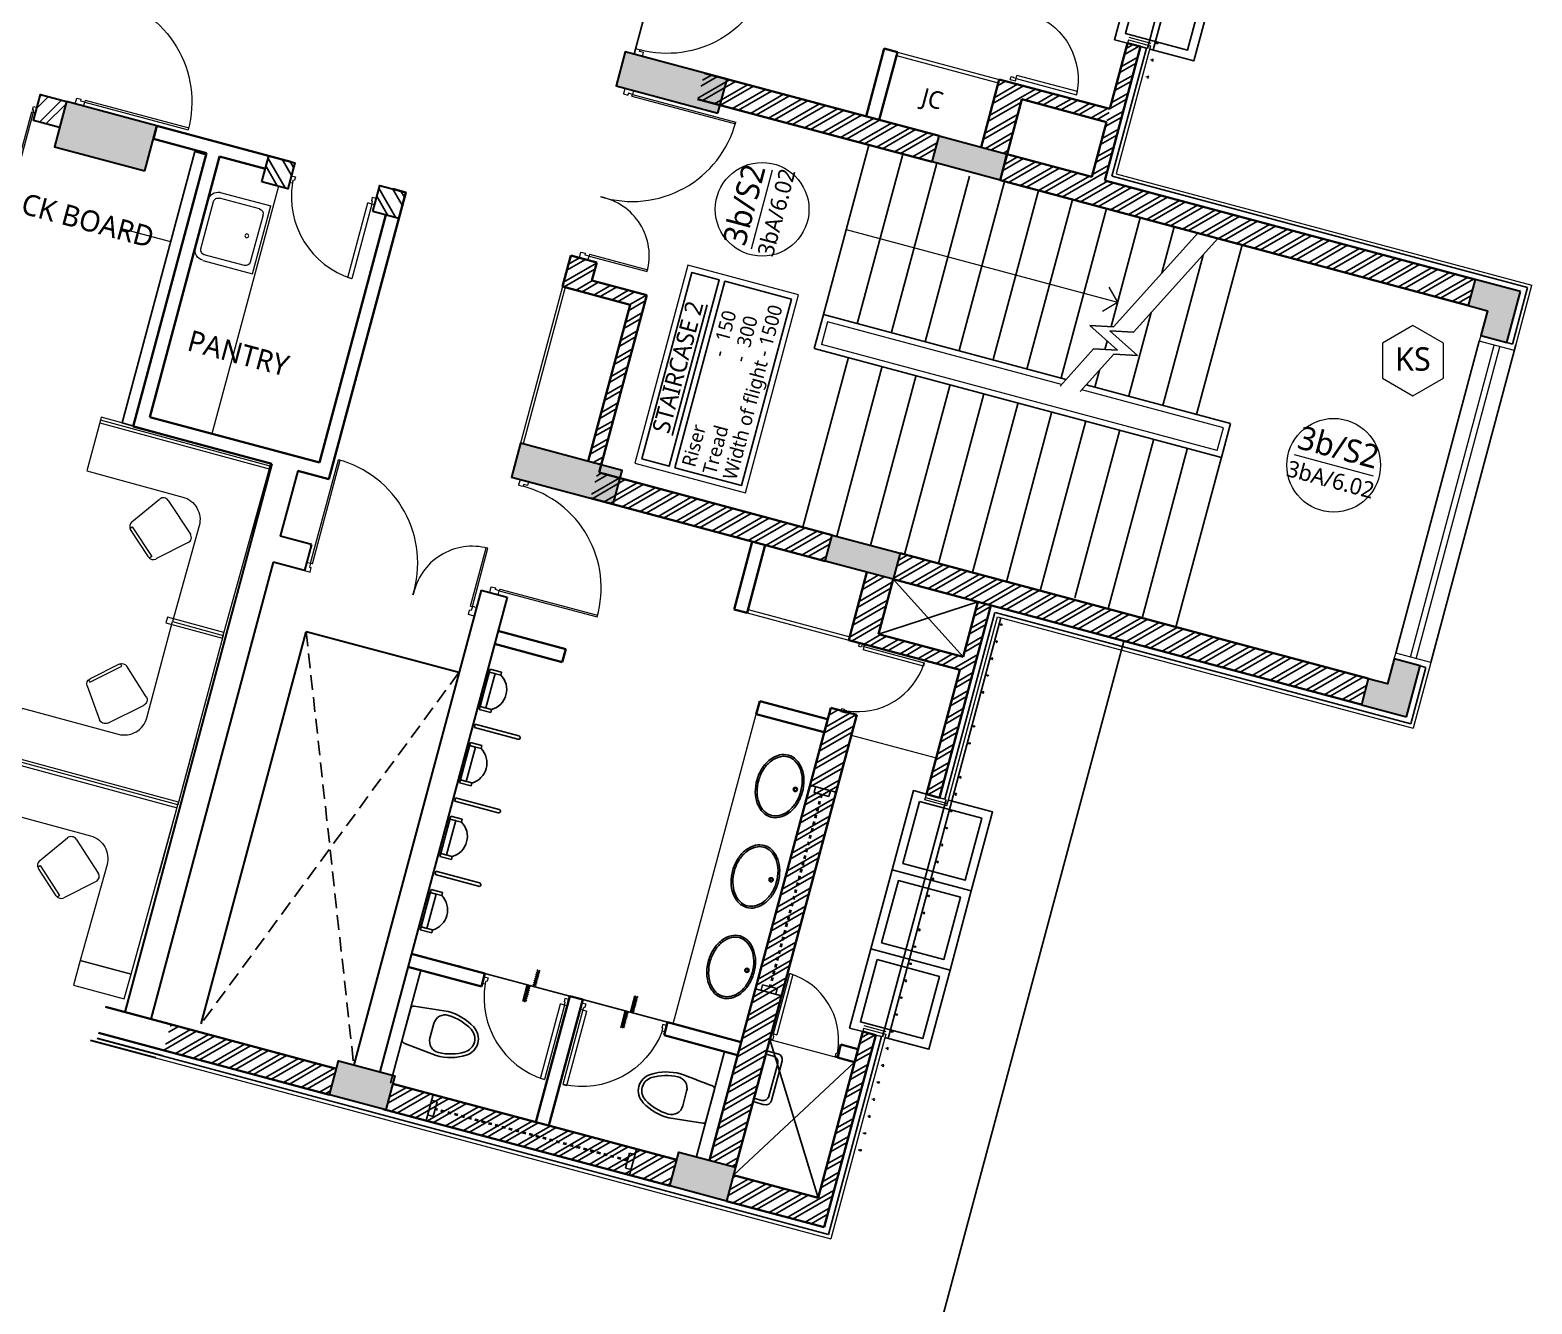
# Model space of a CAD drawing. Header units: millimetres. Extents: x 897770 to 1185420, y -692043 to -233237.
# Drawn here: x 952619 to 965446, y -602608 to -591723 of the extents above; entities that cross this region are included whole.
import ezdxf
from ezdxf.enums import TextEntityAlignment as Align

# ---------------------------------------------------------------- set-up
doc = ezdxf.new("R2010")
doc.units = ezdxf.units.MM
doc.header["$MEASUREMENT"] = 0
doc.linetypes.add('Dash', pattern=[6, 3, -3])
doc.linetypes.add('HIDDEN', pattern=[0.375, 0.25, -0.125])
for name, color, linetype in [('A-Anno Tags', 6, 'Continuous'), ('A-Ele 10', 3, 'Continuous'), ('A-Elevation', 4, 'Continuous'), ('A-Sanitory', 8, 'Continuous'), ('A-Steps', 3, 'Continuous'), ('A-Wall Patt', 8, 'Continuous'), ('A-Window', 4, 'Continuous'), ('Anno_Frames', 7, 'Continuous'), ('Anno_Labels', 7, 'Continuous'), ('S-Conc Patt', 9, 'Continuous')]:
    doc.layers.add(name, color=color, linetype=linetype)
for name, color, linetype, lineweight in [('A-Detail Lines', 8, 'Continuous', 25), ('A-Door', 4, 'Continuous', 9), ('A-DTLS-Frame Members', 3, 'Continuous', 25), ('A-Wall Sec', 1, 'Continuous', 30), ('ele l', 6, 'Continuous', 15), ('elevation', 4, 'Continuous', 13), ('I-Furniture', 34, 'Continuous', 13), ('P-SANR-FIXT', 6, 'Continuous', 9), ('S-Concrete', 40, 'Continuous', 30), ('ST CLADDING PLAN', 6, 'Continuous', 9), ('Tag', 254, 'Continuous', 13), ('text', 7, 'Continuous', 5)]:
    doc.layers.add(name, color=color, linetype=linetype, lineweight=lineweight)
doc.layers.add('I-Kitchen App', color=7, linetype='Continuous', lineweight=18, true_color=0xd06f25)
doc.styles.get("Standard").update_dxf_attribs({"font": 'trebuc.ttf'})
doc.dimstyles.new('IIITD_WD_M @ 50', dxfattribs={"dimscale": 50, "dimtxt": 2, "dimasz": 0.5, "dimexe": 0.5, "dimexo": 0.25, "dimgap": 0.3, "dimtad": 1, "dimdec": 0, "dimrnd": 1, "dimzin": 0, "dimdsep": 46, "dimtxsty": 'Standard', "dimblk": 'ARCHTICK', "dimcen": 0.2, "dimdle": 1, "dimclrd": 8, "dimclre": 9, "dimadec": 0, "dimazin": 0, "dimtfac": 1, "dimtdec": 0, "dimtofl": 0, "dimtmove": 0, "dimatfit": 0, "dimfxl": 1, "dimtolj": 1, "dimtzin": 0, "dimlwd": -1, "dimlwe": -1, "dimarcsym": 0})
pattern_1 = [(30, (-7e-06, -78953.36), (-56.25, 97.427858), []), (30, (51.23, -78967.09), (-56.25, 97.427858), [])]
pattern_2 = [(120, (372915.78, -149523), (129.90381, 75), []), (120, (372847.48, -149504.7), (129.90381, 75), [])]
pattern_3 = [(120, (373862.29, -149777.22), (129.90381, 75), []), (120, (373793.99, -149758.92), (129.90381, 75), [])]

# ---------------------------------------------------------------- blocks, each defined once
blk = doc.blocks.new('Door Tag')
blk.add_line((-3.5, 0), (3.5, 0))
blk.add_circle((0, 0), 4)
blk.add_attdef('DW_NAME', text='', height=2).set_placement((0, 0), align=Align.BOTTOM_CENTER)
blk.add_attdef('SHEET_NO', text='', height=1.4).set_placement((0.05, -0.54), align=Align.TOP_CENTER)
blk = doc.blocks.new('Room Tag with Finish')
blk.add_lwpolyline([(0, 0), (-2.6, -1.5), (-2.6, -4.5), (0, -6), (2.6, -4.5), (2.6, -1.5)], close=True)
at = {"layer": 'Anno_Frames'}
blk.add_attdef('ROOM_NAME', text='', height=2.5, dxfattribs=at).set_placement((0, 0), align=Align.BOTTOM_CENTER)
blk.add_attdef('FF', text='', height=2, dxfattribs=at).set_placement((0, -1.85), align=Align.TOP_CENTER)
blk = doc.blocks.new('Big Door Garbage')
at = {"layer": 'A-Detail Lines', "lineweight": 18}
for centre, radius, start, end in [((-12515, 128703), 515, 270, 3.8969), ((-11085, 128703), 915, 177.8078, 270)]:
    blk.add_arc(centre, radius, start, end, dxfattribs=at)
at = {"layer": 'ele l', "lineweight": 18}
for p, q in [((-12550, 128778), (-12500, 128778)), ((-12550, 128703), (-12550, 128778)), ((-12550, 128703), (-12515, 128703)), ((-12515, 128738), (-12500, 128738)), ((-12515, 128703), (-12515, 128738)), ((-12515, 128703), (-12515, 128188)), ((-12499, 128703), (-12515, 128703)), ((-12500, 128778), (-12500, 128738)), ((-12499, 128703), (-12499, 128188)), ((-11101, 128703), (-11101, 127788)), ((-11101, 128703), (-11085, 128703)), ((-11100, 128778), (-11100, 128738)), ((-11050, 128778), (-11100, 128778)), ((-11085, 128738), (-11100, 128738)), ((-11085, 128703), (-11085, 128738)), ((-11050, 128703), (-11085, 128703)), ((-11085, 128703), (-11085, 127788)), ((-11050, 128703), (-11050, 128778))]:
    blk.add_line(p, q, dxfattribs=at)
blk = doc.blocks.new('t4ww4tw3')
at = {"layer": 'S-Conc Patt'}
for points in [[(808494, -513480), (808572, -513190), (807703, -512957), (807625, -513247)], [(810383, -513675), (810324, -513897), (810903, -514053), (810963, -513830)], [(815348, -515005), (814962, -514902), (814902, -515124), (815066, -515168), (815009, -515381), (815232, -515440)], [(807599, -516822), (807677, -516532), (806807, -516299), (806730, -516589)], [(809470, -517085), (809410, -517307), (809990, -517462), (810049, -517240)], [(814375, -518637), (814491, -518203), (814269, -518143), (814212, -518356), (814048, -518312), (813989, -518534)], [(805659, -521996), (805736, -521706), (805253, -521577), (805176, -521866)], [(808566, -522775), (808644, -522485), (808161, -522356), (808083, -522645)]]:
    blk.add_hatch(color=256, dxfattribs=at).paths.add_polyline_path(points)
h = blk.add_hatch(color=256, dxfattribs=at)
h.dxf.hatch_style = 1
h.paths.add_polyline_path([(803703, -513588), (802930, -513381), (802930, -513381), (802827, -513767), (803600, -513974)])
at = {"layer": 'S-Concrete'}
for points in [[(808494, -513480), (808572, -513190), (807703, -512957), (807625, -513247)], [(810324, -513897), (810383, -513675), (810963, -513830), (810903, -514053)], [(815348, -515005), (814962, -514902), (814902, -515124), (815066, -515168), (815009, -515381), (815232, -515440)], [(807599, -516822), (807677, -516532), (806807, -516299), (806730, -516589)], [(809410, -517307), (809470, -517085), (810049, -517240), (809990, -517462)], [(814375, -518637), (814491, -518203), (814269, -518143), (814212, -518356), (814048, -518312), (813989, -518534)], [(805176, -521866), (805253, -521577), (805736, -521706), (805659, -521996)], [(808083, -522645), (808161, -522356), (808644, -522485), (808566, -522775)]]:
    blk.add_lwpolyline(points, close=True, dxfattribs=at)
at = {"layer": 'S-Concrete', "elevation": 0}
blk.add_lwpolyline([(803600, -513974), (803703, -513588), (802930, -513381), (802827, -513767)], close=True, dxfattribs=at)
blk = doc.blocks.new('VENT IIITD ACAD 1900')
at = {"layer": 'A-Window'}
for p, q in [((955419, -358755, 0), (955479, -358533, 0)), ((955466, -358581, 0), (955514, -358594, 0)), ((955481, -358720, 0), (955514, -358594, 0)), ((955432, -358707, 0), (955481, -358720, 0)), ((957158, -359221, 0), (957218, -358999, 0)), ((957123, -359160, 0), (957156, -359034, 0)), ((957156, -359034, 0), (957205, -359047, 0)), ((957123, -359160, 0), (957171, -359173, 0))]:
    blk.add_line(p, q, dxfattribs=at)
at = {"layer": 'A-Window', "color": 2, "linetype": 'Dash', "lineweight": 40, "ltscale": 10}
blk.add_line((957140, -359097, 0), (955497, -358657, 0), dxfattribs=at)
blk = doc.blocks.new('ddfdfdf')
at = {"layer": 'A-Detail Lines'}
blk.add_line((953748, -372335, 0), (959437, -373860, 0), dxfattribs=at)
at = {"layer": 'A-Wall Patt'}
for p, q in [((962153, -363724, 0), (961859, -364818, 0)), ((962104, -363711, 0), (962153, -363724, 0)), ((960433, -370141, 0), (960860, -368547, 0)), ((960433, -370141, 0), (960385, -370128, 0)), ((959890, -372169, 0), (959437, -373860, 0)), ((959890, -372169, 0), (959842, -372156, 0))]:
    blk.add_line(p, q, dxfattribs=at)
at = {"layer": 'ST CLADDING PLAN'}
for p, q in [((962189, -363703, 0), (961896, -364797, 0)), ((962001, -363652, 0), (961993, -363681, 0)), ((962001, -363652, 0), (962189, -363703, 0)), ((960455, -370177, 0), (960882, -368584, 0)), ((960266, -370127, 0), (960274, -370098, 0)), ((960266, -370127, 0), (960455, -370177, 0)), ((959738, -372097, 0), (959731, -372126, 0)), ((959738, -372097, 0), (959927, -372148, 0)), ((959927, -372148, 0), (959458, -373896, 0)), ((953692, -372351, 0), (959458, -373896, 0))]:
    blk.add_line(p, q, dxfattribs=at)
at = {"layer": 'A-Window', "ltscale": 5, "rotation": 90}
blk.add_blockref('VENT IIITD ACAD 1900', (600281, -1327240), dxfattribs=at)
at = {"layer": 'A-Window', "ltscale": 5}
blk.add_blockref('VENT IIITD ACAD 1900', (582, -14132, 0), dxfattribs=at)
blk = doc.blocks.new('basin2')
for points in [[(278, -206, 0.12976), (261, -133, 0.106426), (201, -63, 0.084431), (116, -18, 0.073534), (7, 0, 0.073534), (-102, -14, 0.084431), (-188, -55, 0.106426), (-251, -122, 0.12976), (-272, -195, 0.12976), (-254, -269, 0.106426), (-194, -339, 0.084431), (-109, -383, 0.073534), (-1, -402, 0.073534), (108, -388, 0.084431), (195, -347, 0.106426), (258, -279, 0.12976)], [(263, -201, 0.119977), (247, -140, 0.106426), (192, -75, 0.084431), (111, -33, 0.073534), (7, -15, 0.073534), (-97, -28, 0.084431), (-180, -67, 0.106426), (-238, -130, 0.12976), (-257, -196, 0.009633), (-257, -201, 0.119977), (-240, -262, 0.106426), (-185, -327, 0.084431), (-104, -369, 0.073534), (0, -387, 0.073534), (104, -373, 0.084431), (187, -334, 0.106426), (245, -272, 0.12976), (263, -206, 0.009633)]]:
    blk.add_lwpolyline(points, format="xyb", close=True)
for radius in [17.8, 12.2]:
    blk.add_circle((-4, -64), radius)
blk = doc.blocks.new('Urinal _1_ - Urinal _1_-16-03_ff')
at = {"layer": 'A-Sanitory'}
for p, q in [((69, -115), (-287, -115)), ((-287, -115), (-287, -217)), ((-287, -115), (-287, -217)), ((-261, -115), (-287, -115)), ((-261, -166), (-261, -115)), ((-261, -115), (43, -115)), ((-261, -217), (-261, -115)), ((43, -115), (43, -166)), ((43, -217), (43, -115)), ((43, -115), (69, -115)), ((69, -217), (69, -115)), ((69, -115), (69, -217)), ((-287, -217), (-261, -217)), ((-287, -217), (-261, -217)), ((43, -166), (-261, -166)), ((43, -217), (69, -217)), ((69, -217), (43, -217))]:
    blk.add_line(p, q, dxfattribs=at)
blk.add_arc((-109, -125), 178, 211.0027, 328.9973, dxfattribs=at)
blk.add_arc((-109, -125), 178, 211.0027, 328.9973, dxfattribs=at)
blk = doc.blocks.new('Urinal Screen _1_ - Urinal Screen _1_-14-03_ff')
at = {"layer": 'A-Sanitory'}
for p, q in [((15, 0), (-15, 0)), ((-15, 0), (15, 0)), ((-15, 0), (-15, -385)), ((15, 0), (15, -385))]:
    blk.add_line(p, q, dxfattribs=at)
for centre, radius, start, end in [((0, -262), 38.2, 113.1366, 113.1366), ((0, -385), 15, 180, 0)]:
    blk.add_arc(centre, radius, start, end, dxfattribs=at)
blk = doc.blocks.new('Flush - 750 x 2100 mm-11-03_ff')
at = {"layer": 'A-Door'}
blk.add_arc((360, 24), 734, 185.7462, 267.6231, dxfattribs=at)
at = {"layer": 'ele l'}
for p, q in [((-395, 6), (-360, 6)), ((-395, 6), (-395, -50)), ((-360, 6), (-360, -24)), ((320, 6), (320, -24)), ((355, 6), (320, 6)), ((355, 6), (355, -50)), ((-395, -50), (-370, -50)), ((-370, -24), (-360, -24)), ((-370, -50), (-370, -24)), ((330, -50), (295, -50)), ((295, -710), (295, -50)), ((330, -24), (320, -24)), ((330, -50), (330, -24)), ((330, -50), (330, -710)), ((355, -50), (330, -50)), ((330, -710), (295, -710))]:
    blk.add_line(p, q, dxfattribs=at)
blk = doc.blocks.new('weweewwer')
at = {"layer": 'A-Detail Lines'}
for p, q in [((958916, -372539, 0), (958848, -372521, 0)), ((958953, -372518, 0), (958856, -372492, 0)), ((958876, -372881, 0), (958951, -372600, 0)), ((958897, -372917, 0), (958988, -372579, 0)), ((958836, -372953, 0), (958740, -372927, 0)), ((958815, -372916, 0), (958747, -372898, 0))]:
    blk.add_line(p, q, dxfattribs=at)
for centre, start, end in [((958903, -372588, 0), 345, 75), ((958940, -372566, 0), 345, 75), ((958828, -372868, 0), 255, 345), ((958849, -372904, 0), 255, 345)]:
    blk.add_arc(centre, 50, start, end, dxfattribs=at)
blk = doc.blocks.new('trhedhyjeyrthe5654')
blk.add_line((959558, -373861, 0), (959569, -373863, 0))
blk.add_circle((959576, -373865, 0), 6.97)
blk = doc.blocks.new('ABL_Door_S - 1000 x 2100-11-3 Second Floor Lvl')
at = {"layer": 'A-Door'}
blk.add_arc((-450, -2.5), 900, 269.04503, 0, dxfattribs=at)
at = {"layer": 'ele l'}
for p, q in [((-500, 37.5), (-450, 37.5)), ((-500, -37.5), (-500, 37.5)), ((-450, 37.5), (-450, -2.5)), ((450, 37.5), (450, -2.5)), ((500, 37.5), (450, 37.5)), ((500, -37.5), (500, 37.5)), ((-500, -37.5), (-465, -37.5)), ((-465, -2.5), (-450, -2.5)), ((-465, -37.5), (-465, -2.5)), ((-465, -37.5), (-465, -902.4)), ((-450, -37.5), (-465, -37.5)), ((-450, -37.5), (-450, -902.5)), ((465, -2.5), (450, -2.5)), ((465, -37.5), (465, -2.5)), ((500, -37.5), (465, -37.5))]:
    blk.add_line(p, q, dxfattribs=at)
blk = doc.blocks.new('toilets with planters')
at = {"layer": 'A-Detail Lines'}
h = blk.add_hatch(dxfattribs=at)
h.set_pattern_fill('ANSI31', color=256, scale=100, angle=75, style=0)
h.set_pattern_definition([(210, (988874.918, -371258.746), (-6.25, 10.8253175), [])])
h.paths.add_polyline_path([(956911, -371738), (956949, -371597), (956977, -371604), (956939, -371746)])
h.paths.add_polyline_path([(956828, -371868), (956866, -371726), (956895, -371734), (956857, -371876)])
h = blk.add_hatch(dxfattribs=at)
h.set_pattern_fill('ANSI31', color=256, scale=100, angle=75, style=0)
h.set_pattern_definition([(210, (989710.444, -371482.624), (-6.25, 10.8253175), [])])
h.paths.add_polyline_path([(957746, -371962), (957784, -371820), (957813, -371828), (957775, -371970)])
h.paths.add_polyline_path([(957664, -372092), (957702, -371950), (957731, -371958), (957693, -372100)])
at = {"layer": 'A-Wall Patt'}
h = blk.add_hatch(dxfattribs=at)
h.set_pattern_fill('ANSI32', color=256, scale=300, angle=345, style=0)
h.paths.add_polyline_path([(961220, -364078), (961118, -364050), (961088, -364161), (961171, -364184)])
h.paths.add_polyline_path([(961220, -364078), (961171, -364184), (961730, -364333), (961740, -364217)])
h.paths.add_polyline_path([(961842, -364244), (961740, -364217), (961730, -364333), (961813, -364356)])
h.paths.add_polyline_path([(961118, -364050), (960896, -363991), (960741, -364570), (960963, -364630)])
h.paths.add_polyline_path([(961059, -363382), (961281, -363442), (962042, -360602), (961820, -360542)])
h = blk.add_hatch(dxfattribs=at)
h.set_pattern_fill('ANSI32', color=256, scale=300, angle=345, style=0)
h.paths.add_polyline_path([(959864, -368730), (959834, -368841), (960559, -369035), (960588, -368924)])
h.paths.add_polyline_path([(959612, -368782), (959834, -368841), (959990, -368262), (959767, -368202)])
h.paths.add_polyline_path([(959679, -369421), (959457, -369361), (958422, -373225), (958644, -373285)])
h = blk.add_hatch(dxfattribs=at)
h.set_pattern_fill('ANSI32', color=256, scale=300, angle=345, style=0)
h.paths.add_polyline_path([(960825, -368486), (960714, -368456), (960274, -370098), (960385, -370128)])
at = {"layer": 'A-Detail Lines'}
for p, q in [((958023, -362859, 0), (957778, -363776, 0)), ((960588, -368924, 0), (959990, -368262, 0)), ((959864, -368730, 0), (960714, -368456, 0)), ((956504, -371629, 0), (957229, -371824, 0)), ((956866, -371726, 0), (956828, -371870, 0)), ((957784, -371820, 0), (957746, -371962, 0)), ((957340, -371853, 0), (958064, -372047, 0)), ((957702, -371950, 0), (957664, -372094, 0)), ((958936, -372193, 0), (959350, -373546, 0)), ((959661, -372387, 0), (958626, -373352, 0))]:
    blk.add_line(p, q, dxfattribs=at)
at = {"layer": 'A-Door'}
for p, q in [((959633, -369594, 0), (960357, -369788, 0)), ((958936, -372193, 0), (959516, -372348, 0))]:
    blk.add_line(p, q, dxfattribs=at)
at = {"layer": 'A-Ele 10'}
for p, q in [((962162, -363727, 0), (962706, -361698)), ((962211, -363740, 0), (962754, -361711)), ((959900, -372172, 0), (960443, -370143, 0)), ((959948, -372185, 0), (960491, -370156, 0))]:
    blk.add_line(p, q, dxfattribs=at)
at = {"layer": 'A-Elevation', "elevation": 0}
for points in [[(961993, -363681), (961882, -363652), (962063, -362976), (962740, -363157), (962558, -363833), (962182, -363732)], [(960462, -370148), (960839, -370249), (960658, -370925), (959982, -370744), (960163, -370068), (960274, -370098)], [(959731, -372126), (959619, -372097), (959801, -371420), (960477, -371602), (960296, -372278), (959919, -372177)]]:
    blk.add_lwpolyline(points, dxfattribs=at)
for points in [[(962116, -363067), (962648, -363210), (962505, -363741), (961974, -363599)], [(960216, -370160), (960747, -370302), (960605, -370834), (960074, -370691)], [(959801, -371420), (960477, -371602), (960658, -370925), (959982, -370744)], [(959892, -371367), (960424, -371510), (960566, -370979), (960035, -370836)], [(959854, -371512), (960385, -371655), (960243, -372186), (959711, -372044)]]:
    blk.add_lwpolyline(points, close=True, dxfattribs=at)
at = {"layer": 'A-Sanitory'}
for p, q in [((958982, -371135, 0), (958975, -371160, 0)), ((958908, -371409, 0), (958940, -371291, 0)), ((958940, -371291, 0), (958908, -371409, 0)), ((955699, -372568, 0), (955958, -371602, 0)), ((958551, -372297, 0), (958310, -373195, 0))]:
    blk.add_line(p, q, dxfattribs=at)
at = {"layer": 'A-Sanitory', "linetype": 'ByBlock', "elevation": 0}
for points in [[(956088, -372332), (955813, -372226, -0.384412), (955798, -372196), (955871, -371926, -0.383904), (955900, -371908, -0.001434), (956189, -371955, -0.140641), (956408, -372087, -0.259738), (956443, -372226, -0.259738), (956343, -372329, -0.139471)], [(956035, -372182), (956069, -372057, -0.422961), (956194, -371988, -0.13189), (956386, -372107, -0.259738), (956414, -372218, -0.259738), (956334, -372300, -0.13189), (956108, -372306, -0.422961)], [(958074, -372864), (958364, -372909, 0.384412), (958392, -372891), (958464, -372620, 0.383904), (958449, -372591, 0.001434), (958175, -372487, 0.140641), (957919, -372492, 0.259738), (957819, -372595, 0.259738), (957855, -372734, 0.139471)], [(958194, -372761), (958227, -372636, 0.422961), (958153, -372513, 0.13189), (957927, -372520, 0.259738), (957848, -372603, 0.259738), (957876, -372713, 0.13189), (958069, -372831, 0.422961)]]:
    blk.add_lwpolyline(points, format="xyb", close=True, dxfattribs=at)
at = {"layer": 'A-Wall Patt'}
for p, q in [((962104, -363711, 0), (962153, -363724, 0)), ((962153, -363724, 0), (962104, -363711, 0)), ((960433, -370141, 0), (960860, -368547, 0)), ((960433, -370141, 0), (960860, -368547, 0)), ((960491, -370156, 0), (960911, -368591, 0)), ((960385, -370128, 0), (960433, -370141, 0)), ((960433, -370141, 0), (960385, -370128, 0)), ((959842, -372156, 0), (959890, -372169, 0)), ((959890, -372169, 0), (959842, -372156, 0))]:
    blk.add_line(p, q, dxfattribs=at)
at = {"layer": 'A-Wall Sec', "lineweight": 35}
for p, q in [((959915, -363728, 0), (959760, -364308, 0)), ((960027, -363758, 0), (959871, -364337, 0)), ((960027, -363758, 0), (959915, -363728, 0)), ((961798, -364854, 0), (962104, -363711, 0)), ((961993, -363681, 0), (961842, -364244, 0)), ((962104, -363711, 0), (961993, -363681, 0)), ((960896, -363991, 0), (960741, -364570, 0)), ((960896, -363991, 0), (961842, -364244, 0)), ((960963, -364630, 0), (961088, -364161, 0)), ((961088, -364161, 0), (961813, -364356, 0)), ((961813, -364356, 0), (961687, -364824, 0)), ((958787, -367940, 0), (958632, -368519, 0)), ((958898, -367969, 0), (958743, -368549, 0)), ((959767, -368202, 0), (959612, -368782, 0)), ((959990, -368262, 0), (959864, -368730, 0)), ((960385, -370128, 0), (960825, -368486, 0)), ((960714, -368456, 0), (960588, -368924, 0)), ((958632, -368519, 0), (958743, -368549, 0)), ((957195, -368859, 0), (956615, -368703, 0)), ((959864, -368730, 0), (960588, -368924, 0)), ((956586, -368815, 0), (957165, -368970, 0)), ((957165, -368970, 0), (957195, -368859, 0)), ((959612, -368782, 0), (960559, -369035, 0)), ((960559, -369035, 0), (960274, -370098, 0)), ((959457, -369361, 0), (958692, -372216, 0)), ((958851, -369303, 0), (958822, -369414, 0)), ((958851, -369303, 0), (959431, -369458, 0)), ((959457, -369361, 0), (959679, -369421, 0)), ((958822, -369414, 0), (959401, -369569, 0)), ((958936, -372193, 0), (959679, -369421, 0)), ((960274, -370098, 0), (960385, -370128, 0)), ((960385, -370128, 0), (960274, -370098, 0)), ((960274, -370098, 0), (960385, -370128, 0)), ((956504, -371629, 0), (955876, -371461, 0)), ((955847, -371572, 0), (956474, -371741, 0)), ((956276, -371568, 0), (956298, -371574, 0)), ((956504, -371629, 0), (956474, -371741, 0)), ((957229, -371824, 0), (956940, -372901, 0)), ((957340, -371853, 0), (957229, -371824, 0)), ((957340, -371853, 0), (957051, -372930, 0)), ((958064, -372047, 0), (958034, -372158, 0)), ((958692, -372216, 0), (958064, -372047, 0)), ((958034, -372158, 0), (958662, -372327, 0)), ((958692, -372216, 0), (958422, -373225, 0)), ((958644, -373285, 0), (958936, -372193, 0)), ((959516, -372348, 0), (959545, -372237, 0)), ((959516, -372348, 0), (959661, -372387, 0)), ((959545, -372237, 0), (959690, -372276, 0))]:
    blk.add_line(p, q, dxfattribs=at)
at = {"layer": 'ele l'}
for p, q in [((960027, -363758, 0), (960896, -363991, 0)), ((960019, -363787, 0), (960888, -364020, 0)), ((958743, -368549, 0), (959612, -368782, 0)), ((958751, -368520, 0), (959620, -368753, 0))]:
    blk.add_line(p, q, dxfattribs=at)
at = {"layer": 'elevation', "linetype": 'Continuous'}
blk.add_line((958112, -372060, 0), (958822, -369414, 0), dxfattribs=at)
at = {"layer": 'P-SANR-FIXT', "linetype": 'ByBlock'}
for centre, start, end in [((956184, -371980, 0), 74.6428, 80.5217), ((958166, -372511, 0), 69.4783, 75.3572)]:
    blk.add_arc(centre, 25, start, end, dxfattribs=at)
at = {"layer": 'ST CLADDING PLAN'}
for p, q in [((962195, -363684, 0), (962006, -363633, 0)), ((962001, -363652, 0), (962189, -363703, 0)), ((960449, -370197, 0), (960882, -368584, 0)), ((960455, -370177, 0), (960882, -368584, 0)), ((960261, -370146, 0), (960274, -370098, 0)), ((960449, -370197, 0), (960261, -370146, 0)), ((960266, -370127, 0), (960274, -370098, 0)), ((960266, -370127, 0), (960455, -370177, 0)), ((959738, -372097, 0), (959927, -372148, 0)), ((959932, -372129, 0), (959743, -372078, 0))]:
    blk.add_line(p, q, dxfattribs=at)
at = {"layer": 'A-Door', "xscale": -1}
for name, p, rotation in [('ABL_Door_S - 1000 x 2100-11-3 Second Floor Lvl', (957943, -363303), 75.0000000029736), ('Flush - 750 x 2100 mm-11-03_ff', (957673, -371979, 0), 344.999999996444)]:
    blk.add_blockref(name, p, dxfattribs=dict(at, rotation=rotation))
at = {"layer": 'A-Door'}
for p, xscale, yscale, zscale, rotation in [((961070, -363716), -0.8099999999999997, 0.8099999999999997, 0.81, 74.99999999722874), ((959632, -369085, 0), 0.8100000000000003, 0.8100000000000003, 0.8100000000000003, 75.00000000300243), ((959217, -372255, 0), 0.8099999999999997, 0.8099999999999997, 0.8099999999999997, 165.0000000030024)]:
    blk.add_blockref('Flush - 750 x 2100 mm-11-03_ff', p, dxfattribs=dict(at, xscale=xscale, yscale=yscale, zscale=zscale, rotation=rotation))
for name, p, rotation in [('ABL_Door_S - 1000 x 2100-11-3 Second Floor Lvl', (956711, -367901), 74.99999999932061), ('Flush - 750 x 2100 mm-11-03_ff', (956877, -371766, 0), 345.0000000030024)]:
    blk.add_blockref(name, p, dxfattribs=dict(at, rotation=rotation))
at = {"layer": 'A-Sanitory'}
for name, p, xscale, rotation in [('Urinal _1_ - Urinal _1_-16-03_ff', (956363, -369277, 0), -0.9999999999999998, 74.99999999993122), ('Urinal Screen _1_ - Urinal Screen _1_-14-03_ff', (956250, -370143, 0), -1, 74.99999999941316), ('Urinal _1_ - Urinal _1_-16-03_ff', (956027, -370533, 0), -1, 74.99999999941316), ('Urinal Screen _1_ - Urinal Screen _1_-14-03_ff', (956082, -370771, 0), -1, 74.99999999941316)]:
    blk.add_blockref(name, p, dxfattribs=dict(at, xscale=xscale, rotation=rotation))
for name, p, rotation in [('Urinal Screen _1_ - Urinal Screen _1_-14-03_ff', (956418, -369515, 0), 75.00000000082088), ('Urinal _1_ - Urinal _1_-16-03_ff', (956251, -369694, 0), 75.00000000082088), ('basin2', (959216, -370078, 0), 254.9999999994131), ('basin2', (959009, -370850, 0), 254.9999999994131), ('Urinal _1_ - Urinal _1_-16-03_ff', (955915, -370950, 0), 75.00000000030278), ('basin2', (958802, -371623, 0), 254.9999999994131)]:
    blk.add_blockref(name, p, dxfattribs=dict(at, rotation=rotation))
at = {"layer": 'ele l'}
for p, rotation in [((2669, 10184), 359.9999948006947), ((1338, 5216, 0), 359.9999948162435), ((1222, 4781, 0), 359.9999948084983), ((1105, 4347, 0), 359.9999948084983), ((1066, 4202, 0), 359.9999948084983), ((911, 3622, 0), 359.9999948084983), ((911, 3622, 0), 359.9999948049711), ((872, 3477, 0), 359.9999948049711), ((717, 2898, 0), 359.9999948094634), ((601, 2463, 0), 359.9999948071342), ((562, 2318, 0), 359.9999948071342), ((484, 2029, 0), 359.9999948006947), ((445, 1884, 0), 359.9999948006947), ((406, 1739, 0), 359.9999948006947), ((290, 1304, 0), 359.9999948006947), ((173, 869, 0), 359.9999948006947), ((135, 725, 0), 359.9999948006947)]:
    blk.add_blockref('trhedhyjeyrthe5654', p, dxfattribs=dict(at, rotation=rotation))
at = {"layer": 'ele l', "xscale": -1}
for p, rotation in [((-55744, -207817), 150.0001010846429), ((-55783, -207962), 150.0001010846429), ((-57075, -212785, 0), 150.0001010958312), ((-57114, -212930, 0), 150.0001010958312), ((-57191, -213219, 0), 150.0001010893919), ((-57385, -213944, 0), 150.0001010879841), ((-57424, -214089, 0), 150.0001010882839), ((-57541, -214523, 0), 150.0001010880276), ((-57580, -214668, 0), 150.0001010903568), ((-57618, -214813, 0), 150.0001010903568), ((-57696, -215103, 0), 150.0001010880276), ((-57735, -215248, 0), 150.0001010880276), ((-57851, -215683, 0), 150.0001010870691), ((-58007, -216262, 0), 150.0001010846429), ((-58045, -216407, 0), 150.0001010846429), ((-58123, -216697, 0), 150.000101081588), ((-58162, -216842, 0), 150.000101081588)]:
    blk.add_blockref('trhedhyjeyrthe5654', p, dxfattribs=dict(at, rotation=rotation))
at = {"layer": 'ele l'}
blk.add_blockref('weweewwer', (54, 202), dxfattribs=at)
at = {"layer": 'A-Anno Tags'}
blk.add_text('JC', height=150, rotation=345, dxfattribs=at).set_placement((960221, -364206, 0))
blk = doc.blocks.new('rgwthyw')
at = {"layer": 'A-Wall Patt'}
for points in [[(962127, -283821), (963777, -283821), (963777, -284063), (962127, -284063)], [(962127, -284113), (963777, -284113), (963777, -284701), (962127, -284701)]]:
    blk.add_lwpolyline(points, close=True, dxfattribs=at)
at = {"layer": 'ele l'}
blk.add_lwpolyline([(962077, -284751), (963827, -284751), (963827, -283771), (962077, -283771)], close=True, dxfattribs=at)
at = {"layer": 'A-Anno Tags'}
for s, height, p in [('%%USTAIRCASE 2', 150, (962387, -283988)), ('Riser               -  150', 120, (962169, -284279)), ('Tread              -  300', 120, (962154, -284467)), ('Width of flight - 1500', 120, (962154, -284647))]:
    blk.add_text(s, height=height, dxfattribs=at).set_placement(p)
blk = doc.blocks.new('A$C3CEC27A9')
at = {"layer": 'A-Detail Lines', "lineweight": 18}
for centre, radius, start, end in [((-1181, -51), 880, 270, 0), ((-21, -51), 280, 180, 270)]:
    blk.add_arc(centre, radius, start, end, dxfattribs=at)
at = {"layer": 'A-Door', "lineweight": 18}
for p, q in [((-1181, -51), (-1181, -931)), ((-1181, -51), (-1166, -51)), ((-1166, -51), (-1166, -931)), ((-30, -51), (-30, -331)), ((-30, -51), (-21, -51)), ((-21, -51), (-21, -331))]:
    blk.add_line(p, q, dxfattribs=at)
at = {"layer": 'A-Door'}
for points in [[(-1181, -51), (-1181, -31), (-1171, -31), (-1171, -1), (-1201, -1), (-1201, -51), (-1181, -51)], [(-21, -51), (-21, -31), (-31, -31), (-31, -1), (-1, -1), (-1, -51), (-21, -51)]]:
    blk.add_lwpolyline(points, dxfattribs=at)
blk = doc.blocks.new('A$C6DB55BC6')
at = {"layer": 'I-Furniture'}
for p, q in [((-105, 156), (73, 407)), ((147, 416), (406, 186)), ((-108, 98), (-91, 117)), ((110, -95), (-98, 90)), ((-91, 117), (137, -85)), ((406, 112), (177, -95)), ((137, -85), (120, -104))]:
    blk.add_line(p, q, dxfattribs=at)
for centre, start, end in [((114, 378), 48.3715, 144.6126), ((-65, 127), 144.6126, 228.3715), ((372, 149), 312.1304, 48.3715), ((144, -58), 228.3715, 312.1304)]:
    blk.add_arc(centre, 50, start, end, dxfattribs=at)
blk = doc.blocks.new('sink')
at = {"layer": 'I-Kitchen App'}
for p, q in [((793241, -447869), (793241, -447428)), ((793291, -447514), (793291, -447869)), ((793751, -447473), (793332, -447473)), ((793791, -447514), (793791, -447869)), ((793841, -447876), (793841, -447428)), ((793332, -447910), (793751, -447910)), ((793332, -447960), (793751, -447960))]:
    blk.add_line(p, q, dxfattribs=at)
at = {"layer": 'I-Kitchen App', "linetype": 'Continuous'}
blk.add_line((793241, -447428), (793841, -447428), dxfattribs=at)
at = {"layer": 'I-Kitchen App'}
blk.add_circle((793541, -447560), 16.2, dxfattribs=at)
for centre, radius, start, end in [((793332, -447514), 40.4, 90, 180), ((793751, -447514), 40.4, 0, 90), ((793332, -447869), 90.4, 180, 270), ((793332, -447869), 40.4, 180, 270), ((793751, -447869), 40.4, 270, 0), ((793751, -447869), 90.4, 270, 355.3445)]:
    blk.add_arc(centre, radius, start, end, dxfattribs=at)
blk = doc.blocks.new('_ArchTick')
at = {"color": 0, "linetype": 'ByBlock', "const_width": 0.15}
blk.add_lwpolyline([(-0.5, -0.5), (0.5, 0.5)], dxfattribs=at)

msp = doc.modelspace()

# ---------------------------------------------------------------- hatches: boundary and pattern name
at = {"layer": 'A-Wall Patt'}
h = msp.add_hatch(dxfattribs=at)
h.set_pattern_fill('ANSI32', color=256, scale=300, angle=345, style=0)
h.set_pattern_definition(pattern_1)
h.paths.add_polyline_path([(961798.3, -593007.6), (962104.4, -591865.1), (961993.3, -591835.3), (961687.2, -592977.9), (960962.7, -592783.7), (960903.2, -593005.9), (964902.1, -594077.4), (964961.7, -593855.2)])
h = msp.add_hatch(dxfattribs=at)
h.set_pattern_fill('ANSI32', color=256, scale=300, angle=345, style=0)
h.set_pattern_definition(pattern_1)
h.paths.add_polyline_path([(958378.9, -592091.4), (958319.4, -592313.6), (960323.6, -592850.6), (960383.2, -592628.4)])
h = msp.add_hatch(dxfattribs=at)
h.set_pattern_fill('ANSI32', color=256, scale=400, style=0)
h.set_pattern_definition([(45, (-7e-06, -78953.36), (-106.066017, 106.066017), []), (45, (70.71, -78953.36), (-106.066017, 106.066017), [])])
h.paths.add_polyline_path([(952930.3, -592334.5), (952708.1, -592275), (952648.6, -592497.1), (952870.8, -592556.7)])
h = msp.add_hatch(dxfattribs=at)
h.set_pattern_fill('ANSI32', color=256, scale=400, angle=-15, style=0)
h.set_pattern_definition(pattern_2)
h.paths.add_polyline_path([(954599.9, -593019.4), (954659.4, -592797.2), (954881.6, -592856.7), (954822, -593078.9)])
h = msp.add_hatch(dxfattribs=at)
h.set_pattern_fill('ANSI32', color=256, scale=400, angle=-15, style=0)
h.set_pattern_definition(pattern_2)
h.paths.add_polyline_path([(954599.9, -593019.4), (954659.4, -592797.2), (954881.6, -592856.7), (954822, -593078.9)])
h = msp.add_hatch(dxfattribs=at)
h.set_pattern_fill('ANSI32', color=256, scale=400, angle=-15, style=0)
h.set_pattern_definition(pattern_3)
h.paths.add_polyline_path([(955546.4, -593273.6), (955605.9, -593051.4), (955828.1, -593110.9), (955768.6, -593333.1)])
h = msp.add_hatch(dxfattribs=at)
h.set_pattern_fill('ANSI32', color=256, scale=400, angle=-15, style=0)
h.set_pattern_definition(pattern_3)
h.paths.add_polyline_path([(955546.4, -593273.6), (955605.9, -593051.4), (955828.1, -593110.9), (955768.6, -593333.1)])
h = msp.add_hatch(dxfattribs=at)
h.set_pattern_fill('ANSI32', color=256, scale=300, angle=345, style=0)
h.set_pattern_definition(pattern_1)
h.paths.add_polyline_path([(957886.1, -593988.5), (957417.6, -593863), (957459, -593708.4), (957236.9, -593648.9), (957165.7, -593914.5), (957745.2, -594069.8), (957386.8, -595407.6), (957483.4, -595433.5), (957405.7, -595723.3), (959410, -596260.3), (959469.5, -596038.2), (957479.7, -595505)])
h = msp.add_hatch(dxfattribs=at)
h.set_pattern_fill('ANSI32', color=256, scale=300, angle=345, style=0)
h.set_pattern_definition(pattern_1)
h.paths.add_polyline_path([(960049.1, -596193.5), (959989.6, -596415.6), (963988.5, -597487.1), (964048, -597265)])
h = msp.add_hatch(dxfattribs=at)
h.set_pattern_fill('ANSI32', color=256, scale=300, angle=345, style=0)
h.set_pattern_definition(pattern_1)
h.paths.add_polyline_path([(953771.8, -600205.5), (953771.8, -600205.5), (953820.1, -600218.5), (953760.6, -600440.6), (953953.8, -600492.3), (955175.7, -600819.8), (955235.2, -600597.6)])
h = msp.add_hatch(dxfattribs=at)
h.set_pattern_fill('ANSI32', color=256, scale=300, angle=345, style=0)
h.set_pattern_definition(pattern_1)
h.paths.add_polyline_path([(959841.6, -600310), (959730.5, -600280.2), (959350, -601700.2), (958625.6, -601506), (958566.1, -601728.2), (959401.6, -601952.1)])
h = msp.add_hatch(dxfattribs=at)
h.set_pattern_fill('ANSI32', color=256, scale=300, angle=345, style=0)
h.set_pattern_definition(pattern_1)
h.paths.add_polyline_path([(955718.2, -600727), (955658.6, -600949.2), (958083.1, -601598.9), (958142.6, -601376.6)])

# ---------------------------------------------------------------- linework, layer by layer
at = {"layer": 'A-Detail Lines'}
msp.add_line((962189.9, -594141.9, 0), (962191.8, -594140.8, 0), dxfattribs=at)
at = {"layer": 'A-Detail Lines', "elevation": 0}
msp.add_lwpolyline([(961960.1, -596943.6), (959385.1, -606553.5), (937840.7, -603141.2), (934575.4, -603141.2), (934591.7, -600011.4), (935784.7, -595624)], dxfattribs=at)
at = {"layer": 'A-DTLS-Frame Members', "elevation": 0}
msp.add_lwpolyline([(953405.8, -595080.5), (953502.4, -595106.4), (954123.5, -592788.2), (954026.9, -592762.3)], close=True, dxfattribs=at)
at = {"layer": 'A-Elevation'}
for p, q in [((959394.5, -594154.6, 0), (959782.7, -592705.7, 0)), ((960072.5, -592783.3, 0), (959684.3, -594232.2, 0)), ((960362.3, -592861, 0), (959975.2, -594305.5, 0)), ((960643, -592972.4, 0), (960263.8, -594387.5, 0)), ((960941.8, -593016.3, 0), (960554.8, -594460.8, 0)), ((961231.6, -593093.9, 0), (960844.6, -594538.4, 0)), ((961521.4, -593171.5, 0), (961133.2, -594620.4, 0)), ((961811.2, -593249.2, 0), (961424.1, -594693.7, 0)), ((962101, -593326.8, 0), (961851.8, -594256.8, 0)), ((962390.7, -593404.5, 0), (962285.1, -593798.7, 0)), ((962970.3, -593559.8, 0), (962582.1, -595008.7, 0)), ((962636.7, -593645.6, 0), (962292.3, -594931, 0)), ((962194.4, -594137.1, 0), (962003.7, -594849, 0)), ((961818.6, -594380.7, 0), (961799.3, -594452.5, 0)), ((961842.2, -594292.6, 0), (961842, -594293.2, 0)), ((964996.5, -594382.2, 0), (964282.1, -597048.2, 0)), ((959607.8, -594517.6, 0), (959218.4, -595970.9, 0)), ((965308.8, -594414.1, 0), (964581.6, -597128.4, 0)), ((959508.2, -596048.5, 0), (959897.6, -594595.3, 0)), ((961751.6, -594630.7, 0), (961712.7, -594775.7, 0)), ((959798, -596126.2, 0), (960187.4, -594672.9, 0)), ((960087.7, -596203.8, 0), (960477.1, -594750.6, 0)), ((960377.5, -596281.5, 0), (960765.7, -594832.6, 0)), ((960667.3, -596359.1, 0), (961056.7, -594905.9, 0)), ((960957.1, -596436.7, 0), (961346.5, -594983.5, 0)), ((961246.8, -596514.4, 0), (961636.2, -595061.2, 0)), ((961541, -596575.6, 0), (961926, -595138.8, 0)), ((961826.4, -596669.7, 0), (962215.8, -595216.4, 0)), ((962116.2, -596747.3, 0), (962505.6, -595294.1, 0)), ((962795.4, -595371.7, 0), (962406, -596825, 0))]:
    msp.add_line(p, q, dxfattribs=at)
at = {"layer": 'A-Steps'}
for p, q in [((961871.9, -594257.9, 0), (962591.5, -593458.3, 0)), ((962044.3, -594303.9, 0), (962763.7, -593504.4, 0)), ((959394.5, -594154.6, 0), (959316.9, -594444.3, 0)), ((961467, -594709.9, 0), (959394.5, -594154.6, 0)), ((961905.4, -594458.5, 0), (961668.9, -594246.6, 0)), ((961668.9, -594246.6, 0), (961871.9, -594257.9, 0)), ((962077.8, -594504.4, 0), (961841.3, -594292.6, 0)), ((961841.3, -594292.6, 0), (962044.3, -594303.9, 0)), ((962794.2, -595376.1, 0), (959316.9, -594444.3, 0)), ((961415.9, -594766.9, 0), (961702.4, -594447.1, 0)), ((961588.4, -594812.9, 0), (961874.8, -594493.1, 0)), ((961702.4, -594447.1, 0), (961905.4, -594458.5, 0)), ((961874.8, -594493.1, 0), (962077.8, -594504.4, 0)), ((962871.8, -595086.3, 0), (961639.3, -594756, 0)), ((962794.2, -595376.1, 0), (962871.8, -595086.3, 0))]:
    msp.add_line(p, q, dxfattribs=at)
at = {"layer": 'A-Wall Patt'}
for p, q in [((961859.5, -592972.3, 0), (965409.3, -593923.4, 0)), ((965279.9, -594406.4), (965409.3, -593923.4)), ((965279.9, -594406.4), (965231.6, -594393.4)), ((960860.5, -596700.7, 0), (964410.2, -597651.9, 0)), ((964539.6, -597168.9), (964410.2, -597651.9)), ((964539.6, -597168.9), (964491.3, -597156))]:
    msp.add_line(p, q, dxfattribs=at)
at = {"layer": 'A-Wall Sec', "lineweight": 35}
for p, q in [((960383.2, -592628.4, 0), (958378.9, -592091.4, 0)), ((958319.4, -592313.6, 0), (960323.6, -592850.6, 0)), ((953673.3, -592652.6, 0), (953703.1, -592541.4, 0)), ((953703, -592541.5, 0), (954847.7, -592848.2, 0)), ((953673.3, -592652.6, 0), (954127.3, -592774.3, 0)), ((954127.3, -592774.3, 0), (953500.9, -595111.8, 0)), ((953641.8, -595030.5, 0), (954238.4, -592804, 0)), ((954238.4, -592804, 0), (954629.6, -592908.3)), ((961687.2, -592977.9, 0), (960962.7, -592783.7, 0)), ((955717, -593081.2, 0), (955828.1, -593110.9, 0)), ((964961.7, -593855.2, 0), (961798.3, -593007.6, 0)), ((955828.1, -593110.9, 0), (955172, -595559.6)), ((955657.5, -593303.3, 0), (955090.7, -595418.7, 0)), ((957236.9, -593648.9, 0), (957165.7, -593914.5, 0)), ((957236.9, -593648.9, 0), (957459, -593708.4, 0)), ((957417.6, -593863, 0), (957459, -593708.4, 0)), ((957886.1, -593988.5, 0), (957417.6, -593863, 0)), ((964961.7, -593855.2, 0), (964961.7, -593855.2, 0)), ((957165.7, -593914.5, 0), (957745.2, -594069.8, 0)), ((957886.1, -593988.5, 0), (957479.7, -595505, 0)), ((957745.2, -594069.8, 0), (957386.8, -595407.6, 0)), ((953641.8, -595030.5, 0), (955090.7, -595418.7, 0)), ((953500.9, -595111.8, 0), (954684.2, -595428.9, 0)), ((954906.3, -595488.4, 0), (955172, -595559.6)), ((959469.5, -596038.2, 0), (957479.7, -595505, 0)), ((957405.7, -595723.3, 0), (959410, -596260.3, 0)), ((964048, -597265, 0), (960049.1, -596193.5, 0)), ((959989.6, -596415.6, 0), (963988.5, -597487.1, 0)), ((955235.2, -600597.6, 0), (953264.7, -600069.6, 0)), ((959730.5, -600280.2, 0), (959350, -601700.2, 0)), ((959730.5, -600280.2, 0), (959841.6, -600310, 0)), ((959401.6, -601952.1, 0), (959841.6, -600310, 0)), ((958142.6, -601376.6, 0), (955718.2, -600727, 0)), ((958083.1, -601598.9, 0), (955634.5, -600942.7, 0)), ((959350, -601700.2, 0), (958625.6, -601506, 0)), ((958566.1, -601728.2, 0), (959401.6, -601952.1, 0))]:
    msp.add_line(p, q, dxfattribs=at)
at = {"layer": 'A-Wall Sec'}
for p, q in [((954684.2, -595428.9, 0), (953428.9, -600113.6, 0)), ((954906.3, -595488.4, 0), (954756.2, -596048.6, 0)), ((955021.9, -596119.8, 0), (954756.2, -596048.6, 0)), ((955021.9, -596119.8, 0), (954962.3, -596342, 0)), ((955018.1, -596133.7, 0), (955021.9, -596119.8, 0)), ((954696.7, -596270.8, 0), (953651.1, -600173.1, 0)), ((954962.3, -596342, 0), (954696.7, -596270.8, 0)), ((956470.8, -596508), (955383.7, -600564.9)), ((956692.9, -596567.6), (955605.9, -600624.4)), ((956470.8, -596508), (956692.9, -596567.6)), ((954079.7, -600215.5, 0), (954977.8, -596863.8, 0)), ((956281.8, -597213.2, 0), (954977.8, -596863.8, 0)), ((953691.6, -600505, 0), (953136.2, -600356.1, 0)), ((953747.6, -600488.9, 0), (953192.2, -600340, 0))]:
    msp.add_line(p, q, dxfattribs=at)
at = {"layer": 'A-Wall Sec', "elevation": 0}
msp.add_lwpolyline([(952870.8, -592556.7), (952648.6, -592497.1), (952708.1, -592275), (952930.3, -592334.5)], close=True, dxfattribs=at)
at = {"layer": 'A-Wall Sec'}
msp.add_lwpolyline([(954599.9, -593019.4), (954659.4, -592797.2), (954881.6, -592856.7), (954822, -593078.9), (954599.9, -593019.4)], dxfattribs=at)
msp.add_lwpolyline([(954599.9, -593019.4), (954659.4, -592797.2), (954881.6, -592856.7), (954822, -593078.9), (954599.9, -593019.4)], dxfattribs=at)
at = {"layer": 'A-Wall Sec', "elevation": 0}
for points in [[(960903.2, -593005.9), (960962.7, -592783.7)], [(955546.4, -593273.6), (955605.9, -593051.4), (955828.1, -593110.9), (955768.6, -593333.1), (955546.4, -593273.6)], [(955546.4, -593273.6), (955605.9, -593051.4), (955828.1, -593110.9), (955768.6, -593333.1), (955546.4, -593273.6)]]:
    msp.add_lwpolyline(points, dxfattribs=at)
at = {"layer": 'A-Wall Sec', "lineweight": 35, "elevation": 0}
for points in [[(960903.2, -593005.9), (964902.1, -594077.4)], [(953205.2, -600291.8), (955175.7, -600819.8)]]:
    msp.add_lwpolyline(points, dxfattribs=at)
at = {"layer": 'A-Window', "linetype": 'HIDDEN', "ltscale": 500}
for p, q in [((954977.8, -596863.8, 0), (955383.7, -600564.9, 0)), ((956281.8, -597213.2, 0), (954079.7, -600215.5, 0))]:
    msp.add_line(p, q, dxfattribs=at)
at = {"layer": 'ele l'}
for p, q in [((959589.2, -593427.9, 0), (961907.4, -594049.1, 0)), ((961832.4, -593919.2, 0), (961907.4, -594049.1, 0)), ((961777.5, -594124.1, 0), (961907.4, -594049.1, 0)), ((959429.9, -594215.8, 0), (959378.1, -594409, 0)), ((961429.6, -594751.6, 0), (959429.9, -594215.8, 0)), ((962758.8, -595314.8, 0), (959378.1, -594409, 0)), ((964407.7, -597081.8, 0), (965122, -594415.9, 0)), ((964456, -597094.8, 0), (965170.3, -594428.8, 0)), ((962810.6, -595121.7, 0), (961601.9, -594797.8, 0)), ((962758.8, -595314.8, 0), (962810.6, -595121.7, 0))]:
    msp.add_line(p, q, dxfattribs=at)
at = {"layer": 'elevation'}
for p, q in [((957165.7, -593914.5, 0), (956807.2, -595252.3, 0)), ((957189.8, -593921, 0), (956831.4, -595258.8, 0))]:
    msp.add_line(p, q, dxfattribs=at)
at = {"layer": 'elevation', "elevation": 0}
for points in [[(954675.3, -595425.4), (953227.9, -595031.8), (953214.8, -595080), (954662.2, -595473.7)], [(954275.7, -596871.1), (953793.2, -596739.9), (953780.1, -596788.2), (954262.5, -596919.4)], [(953888.1, -598320.2), (952440.7, -597926.5), (952427.6, -597974.8), (953875, -598368.4)]]:
    msp.add_lwpolyline(points, close=True, dxfattribs=at)
at = {"layer": 'I-Furniture'}
msp.add_line((954739.9, -593056.9, 0), (954173, -595172.8, 0), dxfattribs=at)
at = {"layer": 'I-Furniture', "elevation": 0}
for points in [[(954511.3, -596028.5), (954668.8, -595449.5), (953221.3, -595055.9), (953103.3, -595490.1), (953923.5, -595713.2, -0.4142136), (954064, -595958.7), (953834.9, -596777.2), (954269.1, -596895.3), (954668.8, -595449.5), (954668.8, -595449.5)], [(954039, -597765.3), (953881.6, -598344.3), (952434.1, -597950.7), (952552.2, -597516.4), (953372.4, -597739.5, 0.4142136), (953617.9, -597599), (953834.9, -596777.2), (954269.1, -596895.3), (953881.6, -598344.3), (953881.6, -598344.3)], [(953724.1, -598923.2), (953881.6, -598344.3), (952434.1, -597950.7), (952316, -598384.9), (953136.3, -598607.9, -0.4142136), (953276.8, -598853.4), (953047.7, -599671.9), (953481.9, -599790), (953881.6, -598344.3), (953881.6, -598344.3)]]:
    msp.add_lwpolyline(points, format="xyb", dxfattribs=at)
msp.add_lwpolyline([(953481.9, -599790), (953047.7, -599671.9), (952990.3, -599882.7), (953424.6, -600000.8)], close=True, dxfattribs=at)
at = {"layer": 'ST CLADDING PLAN'}
for p, q in [((961896.2, -592951, 0), (965446, -593902.2, 0)), ((965295.9, -594462.4), (965446, -593902.2)), ((965009.4, -594333.9, 0), (964996.5, -594382.2, 0)), ((965295.9, -594462.4), (964996.5, -594382.2, 0)), ((960881.7, -596737.5, 0), (964431.4, -597688.6, 0)), ((964269.2, -597096.5, 0), (964282.1, -597048.2, 0)), ((964581.6, -597128.4), (964282.1, -597048.2, 0)), ((964581.6, -597128.4), (964431.4, -597688.6))]:
    msp.add_line(p, q, dxfattribs=at)

# ---------------------------------------------------------------- block references
at = {"layer": 'A-Detail Lines', "xscale": -1, "rotation": 74.99999659279098}
msp.add_blockref('Big Door Garbage', (1074534.7, -636356.9, 0), dxfattribs=at)
at = {"layer": 'A-Detail Lines'}
for p, rotation in [((1084949.7, -614876.7, 0), 74.99999999730726), ((977619, -469092.2, 0), 164.9999949079886)]:
    msp.add_blockref('Big Door Garbage', p, dxfattribs=dict(at, rotation=rotation))
at = {"layer": 'A-Door', "xscale": -1, "rotation": 344.9999949062619}
msp.add_blockref('A$C3CEC27A9', (951518.6, -592073.6, 0), dxfattribs=at)
at = {"layer": 'A-Door', "rotation": 345.0000000013918}
msp.add_blockref('Flush - 750 x 2100 mm-11-03_ff', (955231.7, -593076.4, 0), dxfattribs=at)
msp.add_blockref('Flush - 750 x 2100 mm-11-03_ff', (955231.7, -593076.4, 0), dxfattribs=at)
at = {"layer": 'A-DTLS-Frame Members', "rotation": 344.7865830004328}
for p in [(953549.1, -596104.6, 0), (952761.9, -598999.4, 0)]:
    msp.add_blockref('A$C6DB55BC6', p, dxfattribs=at)
at = {"layer": 'A-DTLS-Frame Members', "xscale": -1, "rotation": 164.7865830004328}
msp.add_blockref('A$C6DB55BC6', (953249.9, -597204.8, 0), dxfattribs=at)
at = {"layer": 'A-Elevation'}
msp.add_blockref('ddfdfdf', (0, -228153.9), dxfattribs=at)
at = {"layer": 'A-Steps'}
msp.add_blockref('toilets with planters', (0, -228153.9, 0), dxfattribs=at)
at = {"layer": 'A-Wall Sec', "xscale": -1, "rotation": 255.0000000046598}
msp.add_blockref('sink', (1181396.7, -1475820.5, 0), dxfattribs=at)
at = {"layer": 'S-Concrete', "color": 6}
msp.add_blockref('t4ww4tw3', (150000, -78953.4), dxfattribs=at)
at = {"layer": 'Tag'}
ref = msp.add_blockref('Door Tag', (958871.6, -593255.2, 0), dxfattribs=dict(at, xscale=100.0000000000293, yscale=100.0000000000293, zscale=100.0000000000293, rotation=75.17569259878039))
ref.add_attrib('DW_NAME', '3b/S2', dxfattribs={"layer": 'Anno_Labels', "height": 200, "rotation": 75.17569}).set_placement((958871.6, -593255.2, 0), align=Align.BOTTOM_CENTER)
ref.add_attrib('SHEET_NO', '3bA/6.02', dxfattribs={"layer": 'Anno_Labels', "height": 140, "rotation": 75.17569}).set_placement((958925.4, -593264, 0), align=Align.TOP_CENTER)
at = {"layer": 'Tag', "rotation": 75.00000000000001}
msp.add_blockref('rgwthyw', (434677.9, -1451272.9, 0), dxfattribs=at)
at = {"layer": 'Tag'}
ref = msp.add_blockref('Room Tag with Finish', (964429.2, -594249.1), dxfattribs=dict(at, xscale=100, yscale=100, zscale=100))
ref.add_attrib('FF', 'KS', dxfattribs={"layer": 'Anno_Frames', "height": 200}).set_placement((964429.2, -594433.9), align=Align.TOP_CENTER)
ref = msp.add_blockref('Door Tag', (963753, -595441.4, 0), dxfattribs=dict(at, xscale=100.0000000000293, yscale=100.0000000000293, zscale=100.0000000000293, rotation=344.9999949071889))
ref.add_attrib('DW_NAME', '3b/S2', dxfattribs={"layer": 'Anno_Labels', "height": 200, "rotation": 344.99999}).set_placement((963753, -595441.4, 0), align=Align.BOTTOM_CENTER)
ref.add_attrib('SHEET_NO', '3bA/6.02', dxfattribs={"layer": 'Anno_Labels', "height": 140, "rotation": 344.99999}).set_placement((963744, -595495.1, 0), align=Align.TOP_CENTER)

# ---------------------------------------------------------------- texts
at = {"layer": 'text', "insert": (952907.4, -593295.8, 0), "char_height": 180, "attachment_point": 5, "rotation": 344.99999, "line_spacing_factor": 0.938532}
msp.add_mtext('BLACK BOARD', dxfattribs=at)
at = {"layer": 'text', "insert": (954398.7, -594483.8, 0), "char_height": 180, "attachment_point": 5, "rotation": 345}
msp.add_mtext('PANTRY  ', dxfattribs=at)

# ---------------------------------------------------------------- leaders
at = {"layer": 'text'}
msp.add_leader([(953820.5, -593532.9, 0), (953392.8, -593418.3, 0)], dimstyle='IIITD_WD_M @ 50', override={"dimgap": 0.3, "dimtad": 0, "dimfxl": 100, "dimfxlon": 1, "dimarcsym": 1}, dxfattribs=at)

doc.saveas('drawing.dxf')
